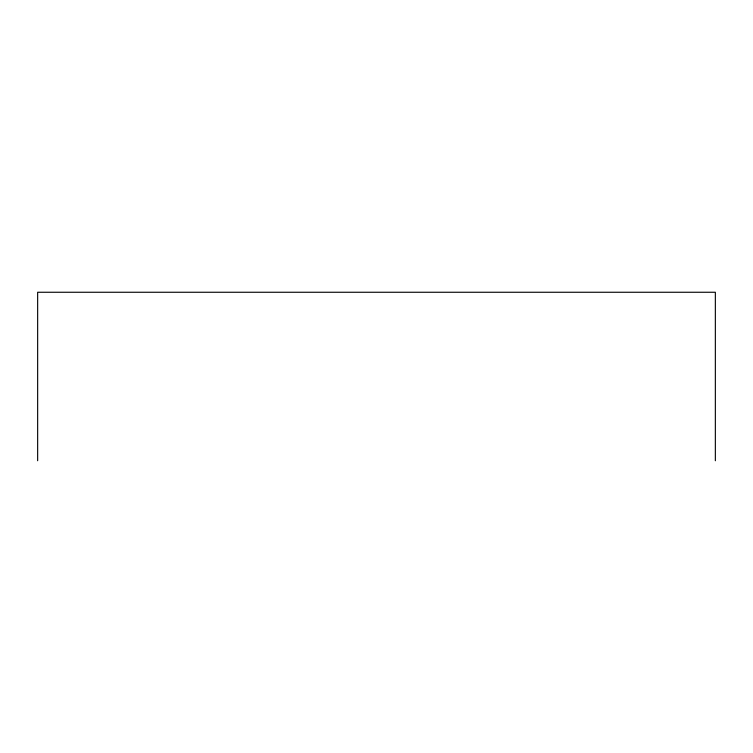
<?xml version="1.0" encoding="UTF-8"?>
<svg xmlns="http://www.w3.org/2000/svg" width="753" height="753" viewBox="0 0 753 753"><rect width="100%" height="100%" fill="white"/><g stroke="black" fill="none" stroke-linecap="round" stroke-linejoin="round"><path stroke-width="1.13" d="M715.35 460.742L715.35 292.258L37.65 292.258L37.65 460.742"/></g></svg>
